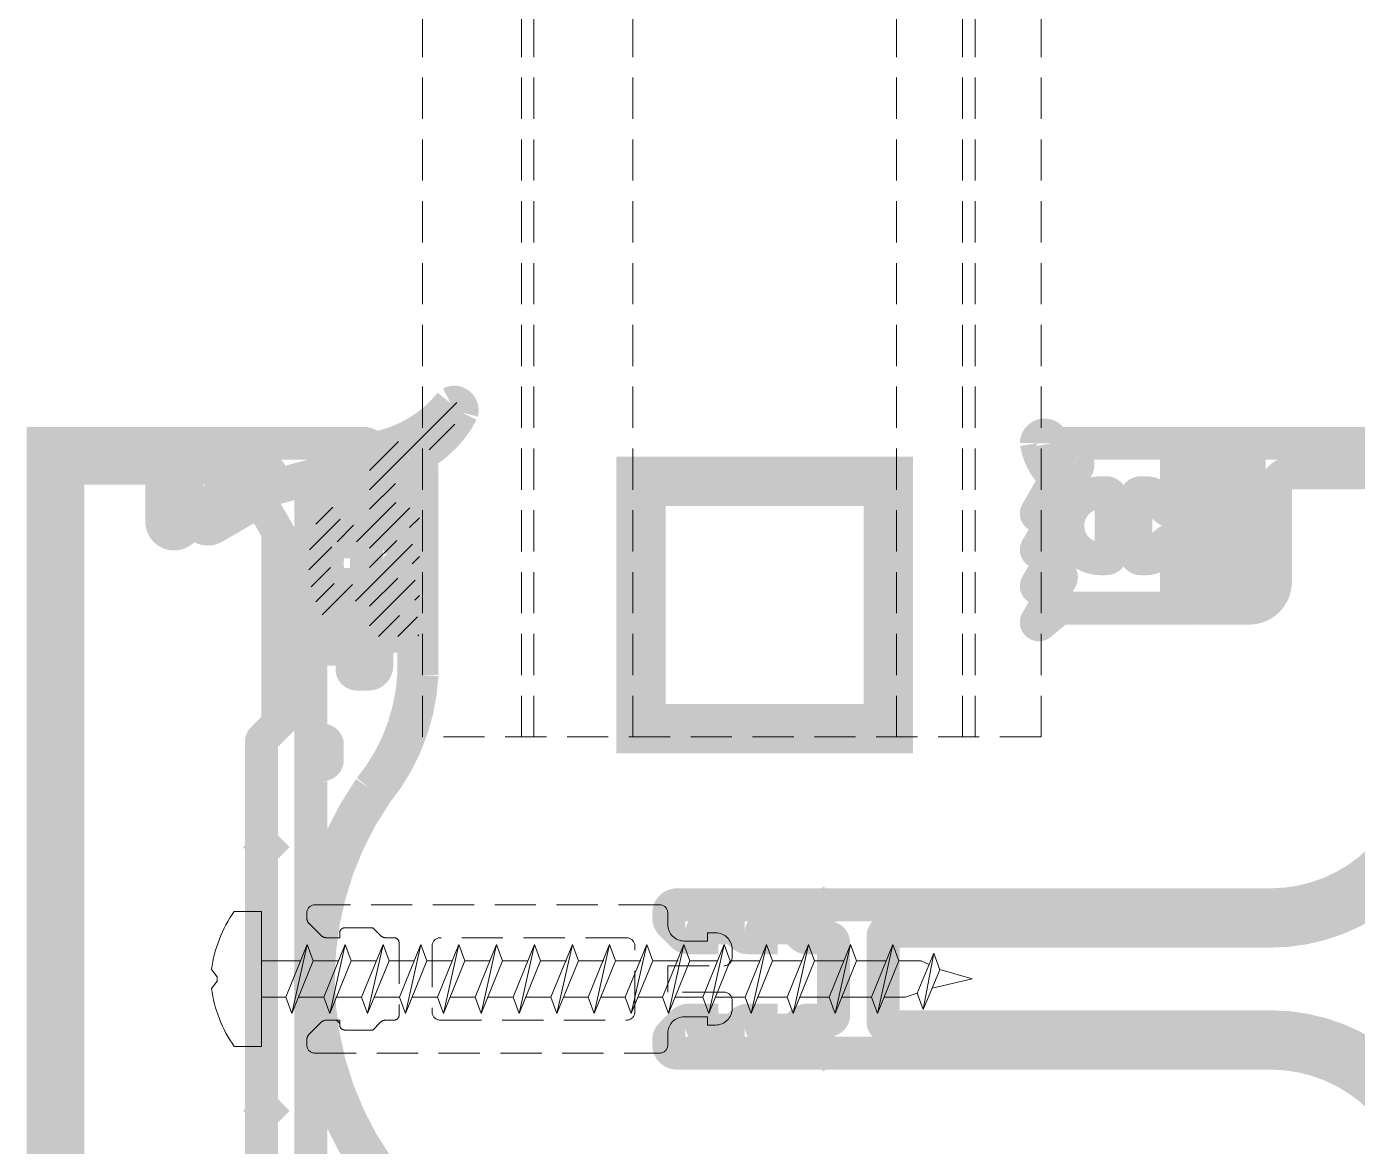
# Model space of a CAD drawing. Extents: x -1457 to 23780, y -2071 to 4205.
# Drawn here: x 7102.4 to 7110.47, y 849.98 to 856.78 of the extents above; entities that cross this region are included whole.
import ezdxf

# ---------------------------------------------------------------- set-up
doc = ezdxf.new("R2010")
doc.units = 0
doc.header["$MEASUREMENT"] = 0
doc.linetypes.add('HIDDEN', pattern=[0.375, 0.25, -0.125])
doc.layers.get('0').update_dxf_attribs({"color": 9, "lineweight": 9})
doc.layers.add('M-TEFRIS2-015', color=129, linetype='Continuous', lineweight=9)

# ---------------------------------------------------------------- blocks, each defined once
blk = doc.blocks.new('vid u')
at = {"lineweight": 5, "ltscale": 0.5}
for p, q in [((-18169.01363722594, 6488.984243593892), (-18169.5917803477, 6487.02222037829)), ((-18169.01363722594, 6488.984243593892), (-18168.46316009275, 6486.560026247039)), ((-18170.57398603112, 6486.664726745584), (-18169.57391683199, 6487.028722166215)), ((-18167.15747432501, 6486.009077898542), (-18170.57398603112, 6486.664726745584)), ((-18168.15754352408, 6485.645082477796), (-18170.57398603112, 6486.664726745584)), ((-18169.57391683199, 6487.028722166215), (-18167.15747432501, 6486.009077898542)), ((-18170.11356802681, 6484.528285822519), (-18170.11356802681, 6485.842717049892)), ((-18169.8888391411, 6486.375621543634), (-18170.09530629137, 6485.926210781574)), ((-18167.15747432501, 6486.009077898542), (-18168.15754352408, 6485.645082477796)), ((-18168.15754352408, 6485.645082477796), (-18167.92561430749, 6484.97575004605)), ((-18171.11363722594, 6484.164290401834), (-18170.11356802681, 6484.528285822519)), ((-18170.11356802681, 6484.528285822519), (-18166.91452161039, 6483.231104960946)), ((-18170.11356802681, 6484.528285822519), (-18166.91452161039, 6483.231104960946)), ((-18167.91459080944, 6483.636622873591), (-18167.91459080944, 6484.910268127103)), ((-18167.91459080947, 6482.867109540315), (-18171.11363722594, 6484.164290401834)), ((-18166.91452161039, 6483.231104960946), (-18171.11363722594, 6484.164290401834)), ((-18170.11356802681, 6481.974192856045), (-18170.11356802681, 6483.758772489174)), ((-18166.91452161039, 6483.231104960946), (-18167.91459080947, 6482.867109540315)), ((-18167.91459080947, 6481.08252990713), (-18167.91459080947, 6482.867109540315)), ((-18171.11363722594, 6481.610197435357), (-18170.11356802681, 6481.974192856045)), ((-18170.11356802681, 6481.974192856045), (-18166.91452161039, 6480.677011994471)), ((-18170.11356802681, 6481.974192856045), (-18166.91452161039, 6480.677011994471)), ((-18167.91459080947, 6480.313016573841), (-18171.11363722594, 6481.610197435357)), ((-18166.91452161039, 6480.677011994471), (-18171.11363722594, 6481.610197435357)), ((-18170.11356802681, 6479.42009988957), (-18170.11356802682, 6481.204679522702)), ((-18166.91452161039, 6480.677011994471), (-18167.91459080947, 6480.313016573841)), ((-18167.91459080944, 6478.528436940641), (-18167.91459080944, 6480.313016573827)), ((-18171.11363722594, 6479.056104468879), (-18170.11356802681, 6479.42009988957)), ((-18170.11356802681, 6479.42009988957), (-18166.91452161039, 6478.122919027996)), ((-18170.11356802681, 6479.42009988957), (-18166.91452161039, 6478.122919027996)), ((-18167.91459080947, 6477.758923607368), (-18171.11363722594, 6479.056104468879)), ((-18166.91452161039, 6478.122919027996), (-18171.11363722594, 6479.056104468879)), ((-18170.11356802681, 6476.866006923095), (-18170.11356802681, 6478.650586556224)), ((-18166.91452161039, 6478.122919027996), (-18167.91459080947, 6477.758923607368)), ((-18167.91459080947, 6475.974343974181), (-18167.91459080947, 6477.758923607368)), ((-18171.11363722594, 6476.502011502408), (-18170.11356802681, 6476.866006923095)), ((-18167.91459080947, 6475.204830640892), (-18171.11363722594, 6476.502011502408)), ((-18166.91452161039, 6475.568826061523), (-18171.11363722594, 6476.502011502408)), ((-18170.11356802681, 6476.866006923095), (-18166.91452161039, 6475.568826061523)), ((-18170.11356802681, 6476.866006923095), (-18166.91452161039, 6475.568826061523)), ((-18170.11356802681, 6474.311913956623), (-18170.11356802681, 6476.09649358975)), ((-18166.91452161039, 6475.568826061523), (-18167.91459080947, 6475.204830640892)), ((-18167.91459080947, 6473.420251007708), (-18167.91459080947, 6475.204830640892)), ((-18171.11363722594, 6473.947918535934), (-18170.11356802681, 6474.311913956623)), ((-18167.91459080947, 6472.650737674418), (-18171.11363722594, 6473.947918535934)), ((-18166.91452161039, 6473.014733095048), (-18171.11363722594, 6473.947918535934)), ((-18170.11356802681, 6474.311913956623), (-18166.91452161039, 6473.014733095048)), ((-18170.11356802681, 6474.311913956623), (-18166.91452161039, 6473.014733095048)), ((-18170.11356802681, 6471.857820990148), (-18170.11356802681, 6473.542400623276)), ((-18166.91452161039, 6473.014733095048), (-18167.91459080947, 6472.650737674418)), ((-18167.91459080947, 6470.966158041233), (-18167.91459080947, 6472.650737674418)), ((-18171.11363722594, 6471.49382556946), (-18170.11356802681, 6471.857820990148)), ((-18167.91459080947, 6470.196644707944), (-18171.11363722594, 6471.49382556946)), ((-18166.91452161039, 6470.560640128574), (-18171.11363722594, 6471.49382556946)), ((-18170.11356802681, 6471.857820990148), (-18166.91452161039, 6470.560640128574)), ((-18170.11356802681, 6471.857820990148), (-18166.91452161039, 6470.560640128574)), ((-18170.11356802681, 6469.603728023674), (-18170.11356802681, 6471.139168768307)), ((-18166.91452161039, 6470.560640128574), (-18167.91459080947, 6470.196644707944)), ((-18167.91459080947, 6468.712065074758), (-18167.91459080947, 6470.196644707944)), ((-18171.11363722594, 6469.239732602929), (-18170.11356802681, 6469.603728023674)), ((-18167.91459080947, 6467.942551741412), (-18171.11363722594, 6469.239732602929)), ((-18166.91452161039, 6468.306547162099), (-18171.11363722594, 6469.239732602929)), ((-18170.11356802681, 6469.603728023674), (-18166.91452161039, 6468.306547162099)), ((-18170.11356802681, 6469.603728023674), (-18166.91452161039, 6468.306547162099)), ((-18170.11356802681, 6467.349635057141), (-18170.11356802681, 6468.885075801834)), ((-18166.91452161039, 6468.306547162099), (-18167.91459080947, 6467.942551741412)), ((-18171.11363722594, 6466.985639636511), (-18170.11356802681, 6467.349635057141)), ((-18170.11356802681, 6467.349635057141), (-18166.91452161039, 6466.052454195627)), ((-18170.11356802681, 6467.349635057141), (-18166.91452161039, 6466.052454195627)), ((-18167.91459080947, 6466.457972108266), (-18167.91459080947, 6467.942551741412)), ((-18167.91459080947, 6465.688458774937), (-18171.11363722594, 6466.985639636511)), ((-18166.91452161039, 6466.052454195627), (-18171.11363722594, 6466.985639636511)), ((-18170.11356802681, 6465.095542090669), (-18170.11356802681, 6466.630982835301)), ((-18166.91452161039, 6466.052454195627), (-18167.91459080947, 6465.688458774937)), ((-18167.91459080947, 6464.203879141753), (-18167.91459080947, 6465.688458774937)), ((-18171.11363722594, 6464.731546669979), (-18170.11356802681, 6465.095542090669)), ((-18170.11356802681, 6465.095542090669), (-18166.91452161039, 6463.798361229095)), ((-18170.11356802681, 6465.095542090669), (-18166.91452161039, 6463.798361229095)), ((-18167.91459080947, 6463.434365808464), (-18171.11363722594, 6464.731546669979)), ((-18166.91452161039, 6463.798361229095), (-18171.11363722594, 6464.731546669979)), ((-18170.11356802681, 6462.798682583416), (-18170.11356802681, 6464.376889868886)), ((-18166.91452161039, 6463.798361229095), (-18167.91459080947, 6463.434365808464)), ((-18167.91459080947, 6461.907019634502), (-18167.91459080947, 6463.434365808464)), ((-18171.11363722594, 6462.434687162669), (-18170.11356802681, 6462.798682583416)), ((-18167.91459080947, 6461.137506301154), (-18171.11363722594, 6462.434687162669)), ((-18166.91452161039, 6461.501501721842), (-18171.11363722594, 6462.434687162669)), ((-18170.11356802681, 6462.798682583416), (-18166.91452161039, 6461.501501721842)), ((-18170.11356802681, 6462.798682583416), (-18166.91452161039, 6461.501501721842)), ((-18170.11356802681, 6460.501823076107), (-18170.11356802681, 6462.029169250012)), ((-18166.91452161039, 6461.501501721842), (-18167.91459080947, 6461.137506301154)), ((-18167.91459080947, 6459.610160127233), (-18167.91459080947, 6461.137506301154)), ((-18171.11363722594, 6460.137827655419), (-18170.11356802681, 6460.501823076107)), ((-18167.91459080947, 6458.840646793904), (-18171.11363722594, 6460.137827655419)), ((-18166.91452161039, 6459.204642214591), (-18171.11363722594, 6460.137827655419)), ((-18170.11356802681, 6460.501823076107), (-18166.91452161039, 6459.204642214591)), ((-18170.11356802681, 6460.501823076107), (-18166.91452161039, 6459.204642214591)), ((-18170.11356802681, 6458.204963568797), (-18170.11356802681, 6459.732309742762)), ((-18166.91452161039, 6459.204642214591), (-18167.91459080947, 6458.840646793904)), ((-18167.91459080947, 6457.313300619922), (-18167.91459080947, 6458.840646793904)), ((-18171.11363722594, 6457.840968148168), (-18170.11356802681, 6458.204963568797)), ((-18167.91459080947, 6456.543787286594), (-18171.11363722594, 6457.840968148168)), ((-18166.91452161039, 6456.907782707282), (-18171.11363722594, 6457.840968148168)), ((-18170.11356802681, 6458.204963568797), (-18166.91452161039, 6456.907782707282)), ((-18170.11356802681, 6455.909190680333), (-18170.11356802681, 6457.435450235492)), ((-18166.91452161039, 6456.907782707282), (-18167.91459080947, 6456.543787286594)), ((-18167.91459080947, 6455.017527731418), (-18167.91459080947, 6456.543787286594)), ((-18171.11363722594, 6455.545195259588), (-18170.11356802681, 6455.909190680333)), ((-18167.91459080947, 6454.248014398071), (-18171.11363722594, 6455.545195259588)), ((-18166.91452161039, 6454.612009818759), (-18171.11363722594, 6455.545195259588)), ((-18170.11356802681, 6455.909190680333), (-18166.91452161039, 6454.612009818759)), ((-18170.11356802681, 6453.609052282073), (-18170.11356802681, 6455.139677346929)), ((-18166.91452161039, 6454.612009818759), (-18167.91459080947, 6454.248014398071)), ((-18171.11363722594, 6453.245056861444), (-18170.11356802681, 6453.609052282073)), ((-18170.11356802681, 6453.609052282073), (-18166.91452161039, 6452.311871420558)), ((-18170.11356802681, 6453.609052282073), (-18166.91452161039, 6452.311871420558)), ((-18167.91459080947, 6452.717389333199), (-18167.91459080947, 6454.248014398071)), ((-18166.91452161039, 6452.311871420558), (-18171.11363722594, 6453.245056861444)), ((-18167.91459080947, 6451.947875999869), (-18171.11363722594, 6453.245056861444)), ((-18170.11356802681, 6451.30891388393), (-18170.11356802681, 6452.83953894877)), ((-18166.91452161039, 6452.311871420558), (-18167.91459080947, 6451.947875999869)), ((-18167.91459080947, 6450.417250935014), (-18167.91459080947, 6451.947875999869)), ((-18170.11356802681, 6451.30891388393), (-18171.11363722594, 6450.944918463185)), ((-18166.91452161039, 6450.011733022356), (-18170.11356802681, 6451.30891388393)), ((-18167.91459080947, 6449.647737601667), (-18171.11363722594, 6450.944918463185)), ((-18171.11363722594, 6450.944918463185), (-18166.91452161039, 6450.011733022356)), ((-18170.11356802681, 6449.00877548567), (-18170.11356802681, 6450.539400550526)), ((-18166.91452161034, 6450.011733022356), (-18167.91459080947, 6449.647737601667)), ((-18167.91459080947, 6448.117112536812), (-18167.91459080947, 6449.647737601667)), ((-18171.11363722594, 6448.644780065039), (-18170.11356802681, 6449.00877548567)), ((-18170.11356802681, 6449.00877548567), (-18166.91452161034, 6447.711594624154)), ((-18167.91459080947, 6447.347599203466), (-18171.11363722594, 6448.644780065039)), ((-18166.91452161034, 6447.711594624154), (-18171.11363722594, 6448.644780065039)), ((-18170.11356802681, 6445.876057660944), (-18170.11356802681, 6448.239262152364)), ((-18166.91452161034, 6447.711594624154), (-18167.91459080947, 6447.347599203466)), ((-18167.91459080947, 6445.876057660944), (-18167.91459080947, 6447.347599203466)), ((-18164.91363722594, 6445.876057660944), (-18173.11363722594, 6445.876057660944)), ((-18173.11363722594, 6444.224202812358), (-18173.11363722594, 6445.876057660944)), ((-18164.91363722594, 6444.224202812358), (-18164.91363722594, 6445.876057660944))]:
    blk.add_line(p, q, dxfattribs=at)
blk.add_lwpolyline([(-18169.59308919878, 6442.846208771737), (-18169.13863722594, 6443.182609392285), (-18168.88863722594, 6443.182609392285), (-18168.4341852531, 6442.846208771737)], dxfattribs=at)
for centre, radius, start, end in [((-18169.91356802686, 6485.842717049892), 0.2, 155.325123865748, 180), ((-18168.11459080945, 6484.910268127103), 0.2, 0, 19.11162363727559), ((-18168.562277543, 6450.665970408748), 7.887410521162607, 234.7573058596334, 262.4904896379558), ((-18169.46499690888, 6450.665970408748), 7.887410521162613, 277.5095103620442, 305.2426941403664)]:
    blk.add_arc(centre, radius, start, end, dxfattribs=at)

msp = doc.modelspace()

# ---------------------------------------------------------------- hatches: boundary and pattern name
at = {"layer": 'M-TEFRIS2-015', "linetype": 'HIDDEN', "lineweight": 0}
h = msp.add_hatch(dxfattribs=at)
h.set_pattern_fill('LINE', color=256, scale=0.6666666666715167, angle=495, style=0)
h.set_pattern_definition([(44.9999999999999, (6983.908126142054, 796.917428616016), (0.05892556509930759, -0.05892556509930771), [])])
edge = h.paths.add_edge_path()
edge.add_arc((7104.48368456234, 854.7241121956031), 0.6254947507205308, 292.66119677713436, 332.7999977533498, ccw=False)
edge.add_arc((7104.798106997428, 854.0030378333868), 0.1615246373840444, 117.0399911032214, 179.8973059514558)
edge.add_line((7104.636582619492, 854.0033273417939), (7104.636582619492, 853.9226807574814))
edge.add_line((7104.636582619492, 853.9226807574851), (7104.636582619492, 853.9089302616667))
edge.add_line((7104.636582619492, 853.9089302616667), (7104.637110394491, 853.9016843152531))
edge.add_line((7104.637110394492, 853.9016843152567), (7104.638788453693, 853.8942395190752))
edge.add_line((7104.638788453693, 853.8942395190716), (7104.641713704892, 853.8868669607073))
edge.add_line((7104.641713704893, 853.8868669607073), (7104.645891163692, 853.8798749146263))
edge.add_line((7104.645891163692, 853.8798749146263), (7104.651229042292, 853.8735754293266))
edge.add_line((7104.651229042291, 853.8735754293266), (7104.657527036492, 853.8682390416689))
edge.add_line((7104.657527036492, 853.8682390416725), (7104.66451911629, 853.864061549255))
edge.add_line((7104.66451911629, 853.8640615492586), (7104.671891020291, 853.861136952557))
edge.add_line((7104.671891020289, 853.8611369525534), (7104.68658261949, 853.8589302616747))
edge.add_line((7104.686582619492, 853.8589302616783), (7104.762343446367, 853.8589302616783))
edge.add_line((7104.762343446367, 853.8589302616783), (7104.765241989767, 853.8587191056395))
edge.add_line((7104.765241989768, 853.8587191056358), (7104.768220898768, 853.8580476869538))
edge.add_line((7104.768220898768, 853.8580476869611), (7104.771169263768, 853.8568777382025))
edge.add_line((7104.771169263768, 853.8568777381915), (7104.773966239769, 853.855206763812))
edge.add_line((7104.773966239768, 853.8552067638157), (7104.776484431567, 853.8530719907503))
edge.add_line((7104.776484431568, 853.8530719907503), (7104.778620862766, 853.8505524959692))
edge.add_line((7104.778620862766, 853.8505524959655), (7104.780291967767, 853.8477557301485))
edge.add_line((7104.780291967766, 853.8477557301521), (7104.781462714366, 853.844806881556))
edge.add_line((7104.781462714364, 853.8448068815524), (7104.782344667165, 853.8389305668497))
edge.add_line((7104.782344667168, 853.8389305668534), (7104.782344667168, 853.7589302616689))
edge.add_line((7104.782344667168, 853.7589302616689), (7104.782133881366, 853.7560318443939))
edge.add_line((7104.782133881366, 853.7560318443939), (7104.781461076567, 853.7530536410704))
edge.add_line((7104.781461076566, 853.7530536410777), (7104.780291205766, 853.7501044423188))
edge.add_line((7104.780291205764, 853.7501044423116), (7104.778621291965, 853.747307828351))
edge.add_line((7104.778621291965, 853.747307828351), (7104.776486338766, 853.7447877429877))
edge.add_line((7104.776486338766, 853.7447877429913), (7104.773967004965, 853.7426535414743))
edge.add_line((7104.773967004966, 853.7426535414779), (7104.771169165567, 853.7409824020579))
edge.add_line((7104.771169165566, 853.7409824020469), (7104.768220236367, 853.7398128008244))
edge.add_line((7104.768220236368, 853.7398128008244), (7104.762344972368, 853.7389305668439))
edge.add_line((7104.762344972368, 853.7389305668548), (7104.686582619492, 853.7389305668548))
edge.add_line((7104.686582619492, 853.7389305668548), (7104.679336592893, 853.7384024760759))
edge.add_line((7104.679336592894, 853.7384024760686), (7104.671891020292, 853.7367230386662))
edge.add_line((7104.671891020289, 853.7367230386735), (7104.664519116288, 853.7337986856364))
edge.add_line((7104.66451911629, 853.7337986856364), (7104.657527036492, 853.7296210945351))
edge.add_line((7104.657527036492, 853.7296210945351), (7104.651229042291, 853.7242855216973))
edge.add_line((7104.651229042291, 853.7242855216973), (7104.645891163691, 853.7179852215995))
edge.add_line((7104.645891163692, 853.7179852215959), (7104.641713704893, 853.7109932741696))
edge.add_line((7104.641713704893, 853.7109932741623), (7104.638788453693, 853.703620472148))
edge.add_line((7104.638788453693, 853.7036204721553), (7104.636582619492, 853.6889305668556))
edge.add_line((7104.636582619492, 853.6889305668556), (7104.637110394491, 853.6816843142551))
edge.add_line((7104.637110394492, 853.6816843142515), (7104.638788453693, 853.6742392504675))
edge.add_line((7104.638788453693, 853.6742392504711), (7104.641713704892, 853.6668664941935))
edge.add_line((7104.641713704893, 853.6668664941935), (7104.645891163692, 853.6598743198301))
edge.add_line((7104.645891163692, 853.6598743198338), (7104.651229042292, 853.6535748008537))
edge.add_line((7104.651229042291, 853.6535748008537), (7104.657527036492, 853.6482384468763))
edge.add_line((7104.657527036492, 853.6482384468691), (7104.66451911629, 853.6440610827267))
edge.add_line((7104.66451911629, 853.644061082734), (7104.671891020291, 853.6411366839529))
edge.add_line((7104.671891020289, 853.6411366839457), (7104.68658261949, 853.638930566849))
edge.add_line((7104.686582619492, 853.6389305668563), (7104.762343446367, 853.6389305668563))
edge.add_line((7104.762343446367, 853.6389305668563), (7104.765241638567, 853.6387191606773))
edge.add_line((7104.765241638568, 853.63871916067), (7104.768218407968, 853.6380471245502))
edge.add_line((7104.768218407967, 853.6380471245539), (7104.771168273767, 853.6368774094481))
edge.add_line((7104.771168273766, 853.6368774094517), (7104.773964989965, 853.6352063259983))
edge.add_line((7104.773964989965, 853.6352063259947), (7104.776486809367, 853.6330723654937))
edge.add_line((7104.776486809368, 853.6330723654974), (7104.778619268166, 853.6305520478345))
edge.add_line((7104.778619268167, 853.6305520478309), (7104.780290299168, 853.6277553840519))
edge.add_line((7104.780290299168, 853.6277553840555), (7104.781459232567, 853.6248062999948))
edge.add_line((7104.781459232565, 853.6248062999948), (7104.782343141165, 853.618930872035))
edge.add_line((7104.782343141167, 853.6189308720313), (7104.782343141167, 853.5389305668468))
edge.add_line((7104.782343141167, 853.5389305668468), (7104.782131860167, 853.5360319257488))
edge.add_line((7104.782131860166, 853.5360319257525), (7104.781459232566, 853.5330536254696))
edge.add_line((7104.781459232565, 853.5330536254733), (7104.780290299166, 853.5301044919725))
edge.add_line((7104.780290299168, 853.5301044919688), (7104.778619268167, 853.5273074669749))
edge.add_line((7104.778619268167, 853.5273074669676), (7104.776486809369, 853.5247877754882))
edge.add_line((7104.776486809368, 853.5247877754882), (7104.773964989966, 853.522652833708))
edge.add_line((7104.773964989965, 853.5226528337153), (7104.771168273766, 853.5209817706127))
edge.add_line((7104.771168273766, 853.5209817706091), (7104.768218407966, 853.5198117906875))
edge.add_line((7104.768218407967, 853.5198117906875), (7104.762343446367, 853.5189293461481))
edge.add_line((7104.762343446367, 853.5189293461553), (7104.686582619492, 853.5189293461553))
edge.add_line((7104.686582619492, 853.5189293461553), (7104.679336592893, 853.5184014441584))
edge.add_line((7104.679336592894, 853.5184014441511), (7104.671891020292, 853.5167221639458))
edge.add_line((7104.671891020289, 853.5167221639458), (7104.664519116288, 853.5137979407264))
edge.add_line((7104.66451911629, 853.5137979407264), (7104.657527036492, 853.5096204287292))
edge.add_line((7104.657527036492, 853.5096204287292), (7104.651229042291, 853.5042848932098))
edge.add_line((7104.651229042291, 853.5042848932135), (7104.645891163691, 853.4979845557755))
edge.add_line((7104.645891163692, 853.4979845557755), (7104.641713704893, 853.4909925292741))
edge.add_line((7104.641713704893, 853.4909925292777), (7104.638788453693, 853.4836195974385))
edge.add_line((7104.638788453693, 853.4836195974312), (7104.636582619492, 853.4689293461452))
edge.add_line((7104.636582619492, 853.4689293461452), (7104.637110394491, 853.4616832823267))
edge.add_line((7104.637110394492, 853.4616832823303), (7104.638788453693, 853.4542383757507))
edge.add_line((7104.638788453693, 853.4542383757471), (7104.641713704892, 853.4468657492871))
edge.add_line((7104.641713704893, 853.4468657492944), (7104.645891163692, 853.4398736540352))
edge.add_line((7104.645891163692, 853.4398736540279), (7104.651229042292, 853.4335741723662))
edge.add_line((7104.651229042291, 853.4335741723698), (7104.657527036492, 853.4282377810741))
edge.add_line((7104.657527036492, 853.4282377810741), (7104.66451911629, 853.4240603378275))
edge.add_line((7104.66451911629, 853.4240603378348), (7104.671891020291, 853.4211358092361))
edge.add_line((7104.671891020289, 853.4211358092325), (7104.68658261949, 853.4189293461568))
edge.add_line((7104.686582619492, 853.4189293461568), (7104.762344972368, 853.4189293461568))
edge.add_line((7104.762344972368, 853.4189293461568), (7104.765242654167, 853.4187180307163))
edge.add_line((7104.765242654167, 853.4187180307163), (7104.768221683767, 853.418046731651))
edge.add_line((7104.768221683766, 853.4180467316473), (7104.771171285765, 853.4168771867262))
edge.add_line((7104.771171285765, 853.4168771867226), (7104.773967827166, 853.4152062849862))
edge.add_line((7104.773967827166, 853.4152062849898), (7104.776486703564, 853.4130718615925))
edge.add_line((7104.776486703564, 853.4130718615888), (7104.778622081767, 853.4105523854851))
edge.add_line((7104.778622081768, 853.4105523854923), (7104.780293271567, 853.4077558969766))
edge.add_line((7104.780293271566, 853.4077558969693), (7104.781462465568, 853.404806959963))
edge.add_line((7104.781462465568, 853.404806959963), (7104.782344667166, 853.3989311772057))
edge.add_line((7104.782344667168, 853.398931177213), (7104.782346192969, 853.3189308720284))
edge.add_line((7104.782346192968, 853.3189308720248), (7104.782136338966, 853.3160326831712))
edge.add_line((7104.782136338964, 853.3160326831712), (7104.781462829164, 853.3130542660656))
edge.add_line((7104.781462829167, 853.3130542660692), (7104.780293210966, 853.3101050423102))
edge.add_line((7104.780293210965, 853.3101050423065), (7104.778624594767, 853.3073086153454))
edge.add_line((7104.778624594767, 853.3073086153454), (7104.776489122966, 853.3047882355677))
edge.add_line((7104.776489122965, 853.3047882355713), (7104.773970294167, 853.3026539594903))
edge.add_line((7104.773970294167, 853.3026539594939), (7104.771171147166, 853.3009822825115))
edge.add_line((7104.771171147167, 853.3009822825043), (7104.768221963767, 853.2998123903672))
edge.add_line((7104.768221963767, 853.2998123903708), (7104.762346498165, 853.2989296513297))
edge.add_line((7104.762346498165, 853.2989296513224), (7104.686582619492, 853.2989296513224))
edge.add_line((7104.686582619492, 853.2989296513224), (7104.679336592893, 853.2984017330637))
edge.add_line((7104.679336592894, 853.2984017330637), (7104.671891020292, 853.2967224341228))
edge.add_line((7104.671891020289, 853.2967224341301), (7104.664519116288, 853.293798204988))
edge.add_line((7104.66451911629, 853.2937982049843), (7104.657527036492, 853.2896206861697))
edge.add_line((7104.657527036492, 853.289620686166), (7104.651229042291, 853.2842851585629))
edge.add_line((7104.651229042291, 853.2842851585665), (7104.645891163691, 853.2779848132268))
edge.add_line((7104.645891163692, 853.2779848132232), (7104.641713704893, 853.2709927935248))
edge.add_line((7104.641713704893, 853.2709927935357), (7104.638788453693, 853.2636198676119))
edge.add_line((7104.638788453693, 853.2636198676046), (7104.636582619492, 853.2489296513231))
edge.add_line((7104.636582619492, 853.2489296513231), (7104.637110394491, 853.2416835712647))
edge.add_line((7104.637110394492, 853.241683571272), (7104.638788453693, 853.234238645935))
edge.add_line((7104.638788453693, 853.2342386459313), (7104.641713704892, 853.2268660135487))
edge.add_line((7104.641713704893, 853.2268660135414), (7104.645891163692, 853.2198739114647))
edge.add_line((7104.645891163692, 853.2198739114792), (7104.651229042292, 853.2135744377338))
edge.add_line((7104.651229042291, 853.2135744377265), (7104.657527036492, 853.2082380385073))
edge.add_line((7104.657527036492, 853.2082380385109), (7104.66451911629, 853.2040606020892))
edge.add_line((7104.66451911629, 853.2040606020819), (7104.671891020291, 853.2011360794058))
edge.add_line((7104.671891020289, 853.2011360794058), (7104.68658261949, 853.1989296513275))
edge.add_line((7104.686582619492, 853.1989296513348), (7104.762364808767, 853.1989296513348))
edge.add_line((7104.762364808767, 853.1989296513348), (7104.765261845968, 853.1987188601124))
edge.add_line((7104.765261845969, 853.1987188601015), (7104.768236625569, 853.1980478135192))
edge.add_line((7104.768236625568, 853.1980478135265), (7104.771183787968, 853.1968795606117))
edge.add_line((7104.771183787967, 853.1968795606153), (7104.773980164964, 853.1952110484926))
edge.add_line((7104.773980164964, 853.1952110484926), (7104.776498609766, 853.1930793475694))
edge.add_line((7104.776498609766, 853.1930793475694), (7104.778633460364, 853.1905627233718))
edge.add_line((7104.778633460364, 853.1905627233646), (7104.780304161965, 853.1877689283065))
edge.add_line((7104.780304161965, 853.1877689283101), (7104.781475682567, 853.1848228975687))
edge.add_line((7104.781475682566, 853.184822897565), (7104.782364503565, 853.178951318805))
edge.add_line((7104.782364503565, 853.178951318805), (7104.782449952764, 853.0989510136205))
edge.add_line((7104.782449952766, 853.0989510136314), (7104.782242859767, 853.0960510479163))
edge.add_line((7104.782242859766, 853.0960510479163), (7104.781572834965, 853.0930705022511))
edge.add_line((7104.781572834964, 853.0930705022402), (7104.780404536964, 853.0901183521637))
edge.add_line((7104.780404536965, 853.090118352171), (7104.778734795766, 853.0873184201264))
edge.add_line((7104.778734795766, 853.0873184201191), (7104.776601452565, 853.084795590803))
edge.add_line((7104.776601452564, 853.084795590803), (7104.774079535766, 853.0826581877045))
edge.add_line((7104.774079535765, 853.0826581877081), (7104.771280861366, 853.0809849314064))
edge.add_line((7104.771280861367, 853.0809849314028), (7104.768330244964, 853.079813767421))
edge.add_line((7104.768330244965, 853.079813767421), (7104.762450257967, 853.0789299564858))
edge.add_line((7104.762450257966, 853.0789299564894), (7104.510714981016, 853.0789299564894))
edge.add_arc((7104.510714981016, 853.1089299564956), 0.0299999999983993, 180, 269.99999999999994, ccw=False)
edge.add_line((7104.480714981018, 853.1089299564956), (7104.480714981018, 853.2931028961611))
edge.add_line((7104.480714981018, 853.2931028961502), (7104.310714981018, 853.2931028961502))
edge.add_line((7104.310714981019, 853.2931028961502), (7104.291184532146, 853.218116493048))
edge.add_arc((7104.242798751583, 853.2307187245897), 0.0500000000016979, 237.9605935086705, 345.4014640604238, ccw=False)
edge.add_arc((7104.269323871755, 853.273102896168), 0.1000000000096152, 206.3877999626419, 237.96059351264898, ccw=False)
edge.add_arc((7104.773214981021, 853.5231028961643), 0.6625000000053745, 153.6122000387612, 206.3877999612387, ccw=False)
edge.add_arc((7104.269323871743, 853.7731028961498), 0.1000000000019964, 122.03940648205031, 153.6122000308444, ccw=False)
edge.add_arc((7104.24279875158, 853.8154870677281), 0.0500000000069265, 14.598535938525515, 122.03940648337249, ccw=False)
edge.add_line((7104.291184532146, 853.8280892992625), (7104.310714981019, 853.7531028961675))
edge.add_line((7104.310714981019, 853.7531028961675), (7104.480714981019, 853.7531028961675))
edge.add_line((7104.480714981018, 853.7531028961675), (7104.480714981018, 854.1731028961658))
edge.add_arc((7104.530714981014, 854.1731028961549), 0.0499999999949068, 103.15978807437028, 179.9999999916623, ccw=False)
edge.add_arc((7104.375304298266, 854.9711326443648), 0.7630586476258935, 280.8798435970468, 321.3381814125703)
edge.add_arc((7104.993172918254, 854.4511287491441), 0.0485886091209949, -15.431714066600819, 116.97073032443791, ccw=False)
edge = h.paths.add_edge_path(flags=16)
edge.add_arc((7104.282605744515, 853.623102896152), 0.0299999999977899, 89.99999999305197, 169.1759609296883, ccw=False)
edge.add_line((7104.282605744518, 853.6531028961545), (7104.450714981015, 853.6531028961545))
edge.add_arc((7104.45071498102, 853.623102896152), 0.0299999999983993, 0, 90.00000000694803, ccw=False)
edge.add_line((7104.480714981018, 853.623102896152), (7104.480714981018, 853.4231028961585))
edge.add_arc((7104.45071498102, 853.4231028961549), 0.0299999999983993, 269.9999999930519, 360, ccw=False)
edge.add_line((7104.450714981016, 853.3931028961633), (7104.282605744519, 853.3931028961633))
edge.add_arc((7104.282605744515, 853.4231028961658), 0.0300000000056753, 190.8240390703116, 270.00000000694797, ccw=False)
edge.add_arc((7104.805631795476, 853.5231028961534), 0.5624999999791568, 169.1759609414076, 190.8240390585923, ccw=False)

# ---------------------------------------------------------------- linework, layer by layer
for p, q in [((7104.801138283216, 852.4688398010076), (7104.801138283216, 863.1757990552796)), ((7105.401138283207, 852.4688398010076), (7105.401138283207, 863.1757990552796)), ((7105.477138283204, 852.4688398010076), (7105.477138283204, 863.1757990552796)), ((7106.077138283193, 852.4688398010076), (7106.077138283193, 863.1757990552796)), ((7107.677138283169, 852.4688398010076), (7107.677138283169, 863.1757990552796)), ((7108.077138283164, 852.4688398010076), (7108.077138283164, 863.1757990552796)), ((7108.15313828316, 852.4688398010076), (7108.15313828316, 863.1757990552796)), ((7108.553138283158, 852.4688398010076), (7108.553138283158, 863.1757990552796)), ((7108.553138283158, 852.4688398010076), (7104.801138283216, 852.4688398010076)), ((7106.239309431354, 851.4502384996049), (7104.149309431332, 851.4502384996049)), ((7104.099309431329, 851.400238499602), (7104.099309431329, 851.3709491777154)), ((7106.289309431357, 851.3302384996023), (7106.289309431357, 851.400238499602)), ((7104.113954092272, 851.3355938386558), (7104.184664770391, 851.2648831605438)), ((7104.299309431333, 851.2502384996005), (7104.299309431333, 851.2802384995994)), ((7104.329309431336, 851.3102384995982), (7104.499309431338, 851.3102384995982)), ((7104.499309431338, 851.3102384995982), (7104.544664770399, 851.2648831605438)), ((7106.579309431365, 851.2802384995994), (7106.529309431362, 851.2802384995994)), ((7106.529309431362, 851.2802384995994), (7106.529309431362, 851.2302384995965)), ((7104.220020109451, 851.2502384996005), (7104.299309431333, 851.2502384996005)), ((7104.580020109459, 851.2502384996005), (7104.629309431342, 851.2502384996005)), ((7104.659309431345, 851.2202384995944), (7104.659309431345, 850.7802384995921)), ((7104.859309431349, 851.2002384995976), (7104.859309431349, 850.8002384995889)), ((7106.039309431349, 851.2502384996005), (7104.909309431348, 851.2502384996005)), ((7106.089309431352, 850.8002384995889), (7106.089309431352, 851.2002384995976)), ((7106.529309431362, 851.2302384995965), (7106.389309431359, 851.2302384995965)), ((7106.679309431367, 851.1302384995979), (7106.679309431367, 851.1802384996008)), ((7106.289309431357, 850.9202384995915), (7106.289309431357, 851.080238499595)), ((7106.289309431357, 851.080238499595), (7106.629309431364, 851.080238499595)), ((7106.629309431364, 850.9202384995915), (7106.289309431357, 850.9202384995915)), ((7106.679309431367, 850.8202384995857), (7106.679309431367, 850.8702384995886)), ((7104.184664770391, 850.7355938386427), (7104.113954092272, 850.6648831605307)), ((7104.299309431333, 850.750238499586), (7104.220020109451, 850.750238499586)), ((7104.27941839925, 850.7502384995933), (7104.299309431333, 850.73034746751)), ((7104.299309431333, 850.7202384995871), (7104.299309431333, 850.750238499586)), ((7104.544664770399, 850.7355938386427), (7104.499309431338, 850.6902384995883)), ((7104.629309431342, 850.750238499586), (7104.580020109459, 850.750238499586)), ((7104.909309431348, 850.750238499586), (7106.039309431349, 850.750238499586)), ((7106.389309431359, 850.77023849959), (7106.529309431362, 850.77023849959)), ((7106.529309431362, 850.77023849959), (7106.529309431362, 850.7202384995871)), ((7106.529309431362, 850.7202384995871), (7106.579309431365, 850.7202384995871)), ((7104.099309431329, 850.6295278214639), (7104.099309431329, 850.6002384995845)), ((7104.499309431338, 850.6902384995883), (7104.329309431336, 850.6902384995883)), ((7106.289309431357, 850.6002384995845), (7106.289309431357, 850.6702384995842)), ((7104.149309431332, 850.5502384995816), (7106.239309431354, 850.5502384995816))]:
    msp.add_line(p, q, dxfattribs=at)
at = {"layer": 'M-TEFRIS2-015', "linetype": 'HIDDEN', "lineweight": 0, "const_width": 0.2}
for points in [[(7676.220965752833, 1215.642991851855), (7737.752225022683, 1104.544368401035, 0.0307912674990787), (7109.424802395205, 704.1492713770676), (7109.424802395205, 847.7020483157648)], [(7109.424802395205, 775.3577426353077, -0.0290765032197451), (7709.783409145726, 1155.043854034069)], [(7110.794802395217, 854.0699994530623), (7110.074802395214, 854.0699994530623, 0.4142135623730951), (7109.974802395212, 853.9699994530638), (7109.974802395212, 853.4099994530516, -0.4142135623730951), (7109.814802395212, 853.2499994530554), (7109.494802395209, 853.2499994530554, -0.4142135623730284), (7109.394802395208, 853.3499994530648), (7109.394802395208, 853.4499994530524, -0.4142135623730284), (7109.494802395209, 853.5499994530619), (7109.514802395207, 853.5499994530619), (7109.514802395207, 853.3999994530532), (7109.814802395212, 853.3999994530532), (7109.814802395212, 853.7199994530565), (7109.844802395212, 853.749999453059), (7109.814802395212, 853.7799994530615), (7109.814802395214, 854.0999994530648), (7109.514802395213, 854.0999994530648), (7109.514802395207, 853.949999453067), (7109.494802395209, 853.949999453067, -0.4142135623730951), (7109.394802395208, 854.0499994530546), (7109.394802395208, 854.2199994530602, -0.4142135623735391), (7109.424802395206, 854.2499994530626), (7110.894802395218, 854.2499994530626)], [(7103.824008779201, 849.5624258599055), (7103.824008779201, 850.1699994530354), (7103.854008779199, 850.1999994530415), (7103.824008779201, 850.2299994530331), (7103.824008779201, 850.9999994530408), (7103.824008779201, 851.7699994530485), (7103.854008779199, 851.799999453051), (7103.824008779201, 851.8299994530462), (7103.824008779201, 852.4375730461652, -0.198912367379658), (7103.832795575761, 852.4587862496119), (7103.924008779202, 852.5499994530546), (7103.924008779202, 853.713396912688), (7103.815651974009, 853.9010764046106), (7103.5365087792, 853.7399130059312, -1), (7103.461508779197, 853.8698168165065), (7103.83591476843, 854.0859802151754, -0.4142135623730951), (7103.876895530544, 854.074999453067), (7103.929769837799, 853.983418466476), (7104.430000226755, 854.1174547952214, -0.4931454260313039), (7104.524008779205, 854.0453194958354), (7104.524008779205, 853.8499994530575, -0.4142135623730951), (7104.474008779206, 853.7999994530583), (7104.404008779205, 853.7999994530583, -0.4142135623730951), (7104.374008779205, 853.8299994530607), (7104.374008779205, 853.9471605050021), (7104.124008779205, 853.8801732069114), (7104.124008779205, 853.1499994530568), (7104.374008779205, 853.1499994530568), (7104.374008779205, 853.2699994530631, -0.4142135623730951), (7104.404008779205, 853.2999994530546), (7104.474008779206, 853.2999994530546, -0.4142135623730951), (7104.524008779205, 853.2499994530554), (7104.524008779205, 852.8999994530495, -0.4142135623730951), (7104.474008779206, 852.8499994530503), (7104.404008779205, 852.8499994530503, -0.4142135623730951), (7104.374008779205, 852.8799994530527), (7104.374008779205, 852.999999453059), (7104.124008779205, 852.999999453059), (7104.124008779205, 852.4499994530561), (7104.194008779203, 852.4499994530561, -0.4142135623730951), (7104.224008779203, 852.41999945305), (7104.224008779203, 852.3299994530498, -0.4142135623730951), (7104.194008779203, 852.2999994530437), (7104.124008779205, 852.2999994530437), (7104.124008779205, 849.6999994530233)], [(7104.79823929159, 847.749999453019), (7104.748239291591, 847.749999453019), (7104.748239291591, 848.5482304040997, 0.1022802633145562), (7104.480314140887, 849.8442884583274, -0.152313128437638), (7104.119867629591, 851.0000798602086, -0.1523131284414806), (7104.480314140887, 852.1558712620899, 0.1591083345583949), (7104.748239291591, 852.8449200873292), (7104.748239291591, 854.0222052897552), (7104.79823929159, 854.0222052897552), (7104.79823929159, 852.8435521657957, -0.1589671073422844), (7104.520307273949, 852.125792999359, 0.1520535596540487), (7104.16986762959, 851.0000798602086, 0.1529437832241588), (7104.52423459483, 849.8686913314268, -0.1026599640168839), (7104.79823929159, 848.5482304040997), (7104.79823929159, 847.749999453019)], [(7110.894802395218, 849.5999994530248, 0.4142135623730951), (7109.944802395215, 850.5499994530364), (7107.264802395188, 850.5499994530364), (7107.234802395189, 850.5799994530389), (7107.20480239519, 850.5499994530364), (7106.344802395188, 850.5499994530364, -0.4142135623730951), (7106.294802395186, 850.5999994530357), (7106.294802395186, 850.629288774915, -0.1989123673796125), (7106.309447056129, 850.6646441139746), (7106.380157734238, 850.7353547920939, -0.1989123673796818), (7106.415513073301, 850.7499994530444), (7106.494802395186, 850.7499994530444), (7106.494802395186, 850.719999453042, 0.4142135623726511), (7106.524802395184, 850.6899994530359), (7106.694802395189, 850.6899994530359), (7106.740157734245, 850.7353547920939, -0.1989123673796818), (7106.775513073308, 850.7499994530444), (7106.85480239519, 850.7499994530444), (7106.85480239519, 850.719999453042, 0.4142135623730951), (7106.884802395189, 850.6899994530359), (7107.05480239519, 850.6899994530359), (7107.100157734249, 850.7353547920939, -0.1989123673796818), (7107.135513073308, 850.7499994530444), (7107.264802395188, 850.7499994530444, 0.4142135623730951), (7107.294802395191, 850.779999453036), (7107.294802395191, 850.9999994530408), (7107.294802395191, 851.2199994530456, 0.4142135623726511), (7107.264802395188, 851.2499994530481), (7107.135513073308, 851.2499994530481, -0.1989123673796961), (7107.100157734249, 851.2646441139877), (7107.05480239519, 851.3099994530457), (7106.884802395189, 851.3099994530457, 0.4142135623728734), (7106.85480239519, 851.2799994530396), (7106.85480239519, 851.2499994530481), (7106.775513073308, 851.2499994530481, -0.1989123673796125), (7106.740157734245, 851.2646441139877), (7106.694802395189, 851.3099994530457), (7106.524802395184, 851.3099994530457, 0.4142135623724289), (7106.494802395186, 851.2799994530396), (7106.494802395186, 851.2499994530481), (7106.415513073301, 851.2499994530481, -0.1989123673796125), (7106.380157734238, 851.2646441139877), (7106.309447056129, 851.335354792107, -0.1989123673797164), (7106.294802395186, 851.3707101311666), (7106.294802395186, 851.3999994530459, -0.4142135623729619), (7106.344802395188, 851.4499994530452), (7107.20480239519, 851.4499994530452), (7107.234802395189, 851.4199994530427), (7107.264802395188, 851.4499994530452), (7109.944802395215, 851.4499994530452, 0.4142135623730951), (7110.894802395218, 852.3999994530423)]]:
    msp.add_lwpolyline(points, format="xyb", dxfattribs=at)
for points in [[(7105.040009823825, 854.4381998198478, -0.1769515108642634), (7104.72467591203, 854.1469061210009, 0.2813571843793212), (7104.636582619492, 854.0033273417939), (7104.636582619492, 853.9226807574851), (7104.636582619492, 853.9089302616667), (7104.637110394492, 853.9016843152567), (7104.638788453693, 853.8942395190716), (7104.641713704893, 853.8868669607073), (7104.645891163692, 853.8798749146263), (7104.651229042291, 853.8735754293266), (7104.657527036492, 853.8682390416725), (7104.66451911629, 853.8640615492586), (7104.671891020289, 853.8611369525534), (7104.686582619492, 853.8589302616783), (7104.762343446367, 853.8589302616783), (7104.765241989768, 853.8587191056358), (7104.768220898768, 853.8580476869611), (7104.771169263768, 853.8568777381915), (7104.773966239768, 853.8552067638157), (7104.776484431568, 853.8530719907503), (7104.778620862766, 853.8505524959655), (7104.780291967766, 853.8477557301521), (7104.781462714364, 853.8448068815524), (7104.782344667168, 853.8389305668534), (7104.782344667168, 853.7589302616689), (7104.782133881366, 853.7560318443939), (7104.781461076566, 853.7530536410777), (7104.780291205764, 853.7501044423116), (7104.778621291965, 853.747307828351), (7104.776486338766, 853.7447877429913), (7104.773967004966, 853.7426535414779), (7104.771169165566, 853.7409824020469), (7104.768220236368, 853.7398128008244), (7104.762344972368, 853.7389305668548), (7104.686582619492, 853.7389305668548), (7104.679336592894, 853.7384024760686), (7104.671891020289, 853.7367230386735), (7104.66451911629, 853.7337986856364), (7104.657527036492, 853.7296210945351), (7104.651229042291, 853.7242855216973), (7104.645891163692, 853.7179852215959), (7104.641713704893, 853.7109932741623), (7104.638788453693, 853.7036204721553), (7104.636582619492, 853.6889305668556), (7104.637110394492, 853.6816843142515), (7104.638788453693, 853.6742392504711), (7104.641713704893, 853.6668664941935), (7104.645891163692, 853.6598743198338), (7104.651229042291, 853.6535748008537), (7104.657527036492, 853.6482384468691), (7104.66451911629, 853.644061082734), (7104.671891020289, 853.6411366839457), (7104.686582619492, 853.6389305668563), (7104.762343446367, 853.6389305668563), (7104.765241638568, 853.63871916067), (7104.768218407967, 853.6380471245539), (7104.771168273766, 853.6368774094517), (7104.773964989965, 853.6352063259947), (7104.776486809368, 853.6330723654974), (7104.778619268167, 853.6305520478309), (7104.780290299168, 853.6277553840555), (7104.781459232565, 853.6248062999948), (7104.782343141167, 853.6189308720313), (7104.782343141167, 853.5389305668468), (7104.782131860166, 853.5360319257525), (7104.781459232565, 853.5330536254733), (7104.780290299168, 853.5301044919688), (7104.778619268167, 853.5273074669676), (7104.776486809368, 853.5247877754882), (7104.773964989965, 853.5226528337153), (7104.771168273766, 853.5209817706091), (7104.768218407967, 853.5198117906875), (7104.762343446367, 853.5189293461553), (7104.686582619492, 853.5189293461553), (7104.679336592894, 853.5184014441511), (7104.671891020289, 853.5167221639458), (7104.66451911629, 853.5137979407264), (7104.657527036492, 853.5096204287292), (7104.651229042291, 853.5042848932135), (7104.645891163692, 853.4979845557755), (7104.641713704893, 853.4909925292777), (7104.638788453693, 853.4836195974312), (7104.636582619492, 853.4689293461452), (7104.637110394492, 853.4616832823303), (7104.638788453693, 853.4542383757471), (7104.641713704893, 853.4468657492944), (7104.645891163692, 853.4398736540279), (7104.651229042291, 853.4335741723698), (7104.657527036492, 853.4282377810741), (7104.66451911629, 853.4240603378348), (7104.671891020289, 853.4211358092325), (7104.686582619492, 853.4189293461568), (7104.762344972368, 853.4189293461568), (7104.765242654167, 853.4187180307163), (7104.768221683766, 853.4180467316473), (7104.771171285765, 853.4168771867226), (7104.773967827166, 853.4152062849898), (7104.776486703564, 853.4130718615888), (7104.778622081768, 853.4105523854923), (7104.780293271566, 853.4077558969693), (7104.781462465568, 853.404806959963), (7104.782344667168, 853.398931177213), (7104.782346192968, 853.3189308720248), (7104.782136338964, 853.3160326831712), (7104.781462829167, 853.3130542660692), (7104.780293210965, 853.3101050423065), (7104.778624594767, 853.3073086153454), (7104.776489122965, 853.3047882355713), (7104.773970294167, 853.3026539594939), (7104.771171147167, 853.3009822825043), (7104.768221963767, 853.2998123903708), (7104.762346498165, 853.2989296513224), (7104.686582619492, 853.2989296513224), (7104.679336592894, 853.2984017330637), (7104.671891020289, 853.2967224341301), (7104.66451911629, 853.2937982049843), (7104.657527036492, 853.289620686166), (7104.651229042291, 853.2842851585665), (7104.645891163692, 853.2779848132232), (7104.641713704893, 853.2709927935357), (7104.638788453693, 853.2636198676046), (7104.636582619492, 853.2489296513231), (7104.637110394492, 853.241683571272), (7104.638788453693, 853.2342386459313), (7104.641713704893, 853.2268660135414), (7104.645891163692, 853.2198739114792), (7104.651229042291, 853.2135744377265), (7104.657527036492, 853.2082380385109), (7104.66451911629, 853.2040606020819), (7104.671891020289, 853.2011360794058), (7104.686582619492, 853.1989296513348), (7104.762364808767, 853.1989296513348), (7104.765261845969, 853.1987188601015), (7104.768236625568, 853.1980478135265), (7104.771183787967, 853.1968795606153), (7104.773980164964, 853.1952110484926), (7104.776498609766, 853.1930793475694), (7104.778633460364, 853.1905627233646), (7104.780304161965, 853.1877689283101), (7104.781475682566, 853.184822897565), (7104.782364503565, 853.178951318805), (7104.782449952766, 853.0989510136314), (7104.782242859766, 853.0960510479163), (7104.781572834964, 853.0930705022402), (7104.780404536965, 853.090118352171), (7104.778734795766, 853.0873184201191), (7104.776601452564, 853.084795590803), (7104.774079535765, 853.0826581877081), (7104.771280861367, 853.0809849314028), (7104.768330244965, 853.079813767421), (7104.762450257966, 853.0789299564894), (7104.510714981016, 853.0789299564894, -0.4142135623730951), (7104.480714981018, 853.1089299564956), (7104.480714981018, 853.2931028961502), (7104.310714981019, 853.2931028961502), (7104.291184532146, 853.2181164930553, -0.5064562203475484), (7104.216273631409, 853.1883345530114, -0.1386404725579098), (7104.179743230098, 853.2286584517205, -0.2344355629253235), (7104.179743230098, 853.8175473406118, -0.1386404725578748), (7104.216273631409, 853.8578712393064, -0.5064562203477827), (7104.291184532146, 853.8280892992625), (7104.310714981019, 853.7531028961675), (7104.480714981018, 853.7531028961675), (7104.480714981018, 854.1731028961658, -0.3484335912023162), (7104.519331604685, 854.2217898424897, 0.1783897654075296), (7104.971136270399, 854.4944327799858, -0.6519069970241193)], [(7102.649999998317, 854.0999994530648), (7103.219999998324, 854.0999994530648), (7103.219999998324, 853.7749994530568, 1), (7103.369999998322, 853.7749994530568), (7103.369999998322, 854.0999994530648), (7103.849999998325, 854.0999994530648), (7103.899074771207, 854.0149994530693, 0.3394542588633759), (7103.932820104666, 854.0010216782794), (7104.459319175043, 854.1420966789883, 0.8769764629927568), (7104.445113505343, 854.2499994530626), (7102.499999998319, 854.2499994530626), (7102.499999998319, 847.749999453019), (7104.445113505343, 847.749999453019, 0.8769764629927564), (7104.459319175043, 847.8579022270787), (7103.932820104666, 847.9989772278022, 0.3394542588633762), (7103.899074771207, 847.9849994530123), (7103.849999998325, 847.8999994530168), (7103.369999998322, 847.8999994530168), (7103.369999998322, 848.2249994530212, 0.9999999999999996), (7103.219999998324, 848.2249994530212), (7103.219999998324, 847.8999994530168), (7102.649999998317, 847.8999994530168)], [(7109.374802154913, 853.4700002940699, -0.4142135623726288), (7109.474802154915, 853.5700002940757), (7109.534802154913, 853.5700002940757), (7109.534802154913, 853.4500002940731), (7109.634802154915, 853.4500002940731, 0.3333333333332321), (7109.634802154915, 854.0500002940862), (7109.534802154913, 854.0500002940862), (7109.534802154913, 853.9300002940836), (7109.474802154915, 853.9300002940836, -0.4142135623730951), (7109.374802154913, 854.0300002940821), (7109.374802154913, 854.2500002940906), (7108.715327149597, 854.2500002940906), (7108.715327149597, 854.2105208996472, 0.3076847592327314), (7108.756408901068, 854.1500815301297, -1.128701775593258), (7108.725429620632, 854.093049653191, -0.2012120834861351), (7108.624833429489, 854.2512946522147, 0.9785310008365528), (7108.524802154889, 854.2508211268178, 0.1612998685772857), (7108.635187408219, 854.0447312437645, -0.3075716929249019), (7108.636830939047, 854.0223122106145), (7108.526811773829, 853.8317534266644, 0.8390996311750223), (7108.549443969032, 853.8127627600152), (7108.64376213421, 853.8919050976292, -0.8390996311790603), (7108.673938394482, 853.8665842087612), (7108.526811773829, 853.6117534266559, 0.8390996311775001), (7108.549443969032, 853.5927627600067), (7108.64376213421, 853.6719050976208, -0.8390996311751685), (7108.673938394482, 853.64658420876), (7108.526811773829, 853.3917534266548, 0.8390996311802112), (7108.549443969032, 853.3727627600056), (7108.64376213421, 853.4519050976123, -0.8390996311790603), (7108.673938394482, 853.4265842087516), (7108.526811773829, 853.1717534266463, 0.8390996311805551), (7108.549443969032, 853.1527627599971), (7108.637445412054, 853.2266047383782, -0.1763269807083487), (7108.701724173023, 853.2500002940687), (7109.374802154913, 853.2500002940687)], [(7108.948413138356, 853.9500002940877), (7108.915327149605, 853.9500002940877, 0.9999999999999428), (7108.915327149605, 853.5500002940789), (7108.948413138356, 853.5500002940789, 0.4142135623731685), (7108.978413138355, 853.5800002940778), (7108.978413138355, 853.9200002940815, 0.4142135623730951)], [(7109.374802154913, 853.6700002940743), (7109.601408210527, 853.6700002940815, 0.3750467088369516), (7109.631133025849, 853.6959462400227, 0.06787888806713), (7109.631133025849, 853.8040543481366, 0.3750467088364983), (7109.601408210527, 853.8300002940778), (7109.374802154913, 853.8300002940778, -0.29821662669872), (7109.283150641013, 853.8900002940827, 0.2982166266987449), (7109.19149912711, 853.9500002940877), (7109.158413138355, 853.9500002940877, 0.4142135623731131), (7109.128413138356, 853.9200002940815), (7109.128413138356, 853.5800002940778, 0.4142135623730951), (7109.158413138355, 853.5500002940789), (7109.19149912711, 853.5500002940789, 0.2982166266986086), (7109.283150641013, 853.6100002940766, -0.2982166266982826)], [(7104.233534946711, 853.6287366989673, -0.3599036719487125), (7104.263001203102, 853.6531028961545), (7104.4311104396, 853.6531028961545, -0.4142135623730951), (7104.461110439602, 853.623102896152), (7104.461110439602, 853.4231028961549, -0.4142135623732201), (7104.4311104396, 853.3931028961633), (7104.263001203102, 853.3931028961633, -0.3599036719487126), (7104.233534946711, 853.4174690933505, -0.0947394902351546)], [(7104.233534946711, 853.6287366989673, -0.3599036719487125), (7104.263001203102, 853.6531028961545), (7104.4311104396, 853.6531028961545, -0.4142135623730951), (7104.461110439602, 853.623102896152), (7104.461110439602, 853.4231028961549, -0.4142135623732201), (7104.4311104396, 853.3931028961633), (7104.263001203102, 853.3931028961633, -0.3599036719487126), (7104.233534946711, 853.4174690933505, -0.0947394902351546)], [(7107.594802395193, 850.7399994530351, 0.4142135623730951), (7107.624802395191, 850.7099994530436), (7109.944802395215, 850.7099994530436, -0.2391816023823669), (7110.840591868897, 850.2554849363587, 0.7252470296342042), (7110.894802395218, 850.2732007602281), (7110.894802395218, 850.9999994530408), (7110.894802395218, 851.7267981458535, 0.7252470296342604), (7110.840591868897, 851.7445139697229, -0.2391816023823647), (7109.944802395215, 851.289999453038), (7107.624802395191, 851.289999453049, 0.4142135623733171), (7107.594802395193, 851.2599994530465), (7107.594802395193, 850.9999994530408)]]:
    msp.add_lwpolyline(points, format="xyb", close=True, dxfattribs=at)
for points in [[(7106.077138283193, 852.4688398010076), (7107.677138283204, 852.4688398010076), (7107.677138283204, 854.068839801017), (7106.077138283193, 854.068839801017)], [(7106.177138283194, 852.5688398010061), (7107.577138283205, 852.5688398010061), (7107.577138283205, 853.9688398010185), (7106.177138283194, 853.9688398010185)]]:
    msp.add_lwpolyline(points, close=True, dxfattribs=at)
at = {"layer": 'M-TEFRIS2-015', "linetype": 'HIDDEN', "lineweight": 0}
for centre, radius, start, end in [((7104.149309431332, 851.400238499602), 0.0500000000029104, 90, 180), ((7106.239309431354, 851.400238499602), 0.0500000000029104, 0, 90), ((7104.149309431332, 851.3709491777154), 0.0500000000029104, 180, 224.9999999998759), ((7104.329309431332, 851.2802384995994), 0.0299999999988359, 89.99999999301724, 180), ((7106.389309431363, 851.3302384996023), 0.1000000000058208, 180, 269.9999999979156), ((7106.579309431369, 851.1802384995935), 0.0999999999985448, 4.168816632087861e-09, 90.0000000020844), ((7104.220020109455, 851.3002384996034), 0.0500000000029668, 224.9999999969281, 269.9999999958312), ((7104.580020109463, 851.3002384996034), 0.0500000000029668, 224.9999999969281, 269.9999999958312), ((7104.629309431339, 851.2202384996017), 0.0299999999988359, 359.9999999862429, 89.99999999301724), ((7104.909309431348, 851.2002384995976), 0.0500000000029104, 90, 180), ((7106.039309431349, 851.2002384995976), 0.0500000000029104, 0, 90), ((7106.629309431364, 851.1302384995979), 0.0500000000029104, 270, 0), ((7106.629309431364, 850.8702384995886), 0.0500000000029104, 0, 90), ((7104.909309431348, 850.8002384995889), 0.0499999999992724, 180, 270), ((7106.039309431349, 850.8002384995889), 0.0500000000029104, 270, 0), ((7106.579309431369, 850.820238499593), 0.1000000000058208, 269.9999999979156, 359.9999999958312), ((7104.220020109455, 850.7002384995831), 0.0500000000029104, 90.00000000416884, 135.0000000030719), ((7104.329309431332, 850.7202384995871), 0.0299999999988359, 180, 270.0000000069828), ((7104.580020109463, 850.7002384995831), 0.0500000000029104, 90.00000000416884, 135.0000000030719), ((7104.629309431339, 850.7802384995848), 0.0300000000061118, 270.0000000069828, 1.375709488588994e-08), ((7106.389309431363, 850.6702384995842), 0.1000000000058208, 90.0000000020844, 180), ((7104.149309431339, 850.6295278214639), 0.0500000000106841, 135.0000000001241, 180), ((7104.149309431332, 850.6002384995845), 0.0500000000029104, 180, 270), ((7106.239309431354, 850.6002384995845), 0.0500000000029104, 270, 0)]:
    msp.add_arc(centre, radius, start, end, dxfattribs=at)

# ---------------------------------------------------------------- block references
at = {"layer": 'M-TEFRIS2-015', "linetype": 'HIDDEN', "lineweight": 0, "xscale": 0.0999999999985448, "yscale": 0.0999999999985448, "zscale": 0.0999999999985448, "rotation": 270}
msp.add_blockref('vid u', (6459.237226888768, -965.9013643488688), dxfattribs=at)

doc.saveas('drawing.dxf')
